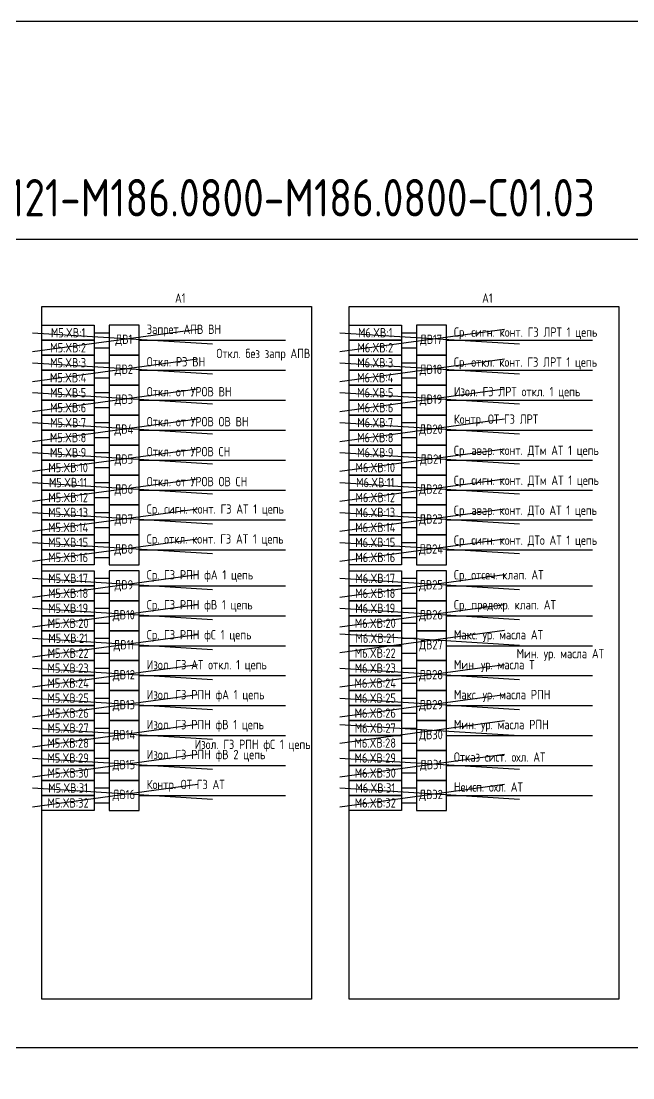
# Model space of a CAD drawing. Header units: millimetres. Extents: x -1117 to 6417, y -90 to 586.
# Drawn here: x -728.5 to -565.2, y 303.8 to 586 of the extents above; entities that cross this region are included whole.
import ezdxf

# ---------------------------------------------------------------- set-up
doc = ezdxf.new("R2010")
doc.units = ezdxf.units.MM
doc.styles.add('Gost_type_A', font='GOST_A.TTF')

msp = doc.modelspace()

# ---------------------------------------------------------------- linework, layer by layer
at = {"color": 6}
for p, q in [((-725.4, 497.77), (-681.4, 503.77)), ((-725.4, 502.77), (-677.4, 499.77)), ((-643.4, 497.77), (-599.4, 503.77)), ((-643.4, 502.77), (-595.4, 499.77)), ((-725.4, 489.77), (-681.4, 495.77)), ((-725.4, 494.77), (-677.4, 491.77)), ((-643.4, 489.77), (-599.4, 495.77)), ((-643.4, 494.77), (-595.4, 491.77)), ((-725.4, 481.77), (-681.4, 487.77)), ((-725.4, 486.77), (-677.4, 483.77)), ((-643.4, 481.77), (-599.4, 487.77)), ((-643.4, 486.77), (-595.4, 483.77)), ((-725.4, 473.77), (-681.4, 479.77)), ((-725.4, 478.77), (-677.4, 475.77)), ((-643.4, 473.77), (-599.4, 479.77)), ((-643.4, 478.77), (-595.4, 475.77)), ((-725.4, 465.77), (-681.4, 471.77)), ((-643.4, 465.77), (-599.4, 471.77)), ((-725.4, 470.77), (-677.4, 467.77)), ((-643.4, 470.77), (-595.4, 467.77)), ((-725.4, 457.77), (-681.4, 463.77)), ((-643.4, 457.77), (-599.4, 463.77)), ((-725.4, 462.77), (-677.4, 459.77)), ((-643.4, 462.77), (-595.4, 459.77)), ((-725.4, 449.77), (-681.4, 455.77)), ((-725.4, 454.77), (-677.4, 451.77)), ((-643.4, 449.77), (-599.4, 455.77)), ((-643.4, 454.77), (-595.4, 451.77)), ((-725.4, 441.77), (-681.4, 447.77)), ((-725.4, 446.77), (-677.4, 443.77)), ((-643.4, 441.77), (-599.4, 447.77)), ((-643.4, 446.77), (-595.4, 443.77)), ((-725.4, 432.19), (-681.4, 438.19)), ((-643.4, 432.19), (-599.4, 438.19)), ((-725.4, 437.19), (-677.4, 434.19)), ((-643.4, 437.19), (-595.4, 434.19)), ((-725.4, 424.19), (-681.4, 430.19)), ((-725.4, 429.19), (-677.4, 426.19)), ((-643.4, 424.19), (-599.4, 430.19)), ((-643.4, 429.19), (-595.4, 426.19)), ((-725.4, 416.19), (-681.4, 422.19)), ((-725.4, 421.19), (-677.4, 418.19)), ((-643.4, 417.35), (-599.4, 423.35)), ((-643.4, 422.35), (-595.4, 419.35)), ((-725.4, 408.19), (-681.4, 414.19)), ((-725.4, 413.19), (-677.4, 410.19)), ((-643.4, 408.19), (-599.4, 414.19)), ((-643.4, 413.19), (-595.4, 410.19)), ((-725.4, 400.19), (-681.4, 406.19)), ((-725.4, 405.19), (-677.4, 402.19)), ((-643.4, 400.19), (-599.4, 406.19)), ((-643.4, 405.19), (-595.4, 402.19)), ((-725.4, 392.19), (-681.4, 398.19)), ((-643.4, 393.17), (-599.4, 399.17)), ((-643.4, 398.17), (-595.4, 395.17)), ((-725.4, 397.19), (-677.4, 394.19)), ((-725.4, 384.19), (-681.4, 390.19)), ((-643.4, 384.19), (-599.4, 390.19)), ((-725.4, 389.19), (-677.4, 386.19)), ((-643.4, 389.19), (-595.4, 386.19)), ((-725.4, 376.19), (-681.4, 382.19)), ((-725.4, 381.19), (-677.4, 378.19)), ((-643.4, 376.19), (-599.4, 382.19)), ((-643.4, 381.19), (-595.4, 378.19))]:
    msp.add_line(p, q, dxfattribs=at)
for p, q in [((-708.93, 502.77), (-704.93, 502.77)), ((-626.93, 502.77), (-622.93, 502.77)), ((-696.93, 500.77), (-657.93, 500.77)), ((-614.93, 500.77), (-575.93, 500.77)), ((-708.93, 498.77), (-704.93, 498.77)), ((-626.93, 498.77), (-622.93, 498.77)), ((-708.93, 494.77), (-704.93, 494.77)), ((-626.93, 494.77), (-622.93, 494.77)), ((-696.93, 492.77), (-657.93, 492.77)), ((-614.93, 492.77), (-575.93, 492.77)), ((-708.93, 490.77), (-704.93, 490.77)), ((-626.93, 490.77), (-622.93, 490.77)), ((-708.93, 486.77), (-704.93, 486.77)), ((-626.93, 486.77), (-622.93, 486.77)), ((-708.93, 482.77), (-704.93, 482.77)), ((-696.93, 484.77), (-657.93, 484.77)), ((-626.93, 482.77), (-622.93, 482.77)), ((-614.93, 484.77), (-575.93, 484.77)), ((-708.93, 478.77), (-704.93, 478.77)), ((-626.93, 478.77), (-622.93, 478.77)), ((-708.93, 474.77), (-704.93, 474.77)), ((-696.93, 476.77), (-657.93, 476.77)), ((-626.93, 474.77), (-622.93, 474.77)), ((-614.93, 476.77), (-575.93, 476.77)), ((-708.93, 470.77), (-704.93, 470.77)), ((-696.93, 468.77), (-657.93, 468.77)), ((-626.93, 470.77), (-622.93, 470.77)), ((-614.93, 468.77), (-575.93, 468.77)), ((-708.93, 466.77), (-704.93, 466.77)), ((-626.93, 466.77), (-622.93, 466.77)), ((-708.93, 462.77), (-704.93, 462.77)), ((-696.93, 460.77), (-657.93, 460.77)), ((-626.93, 462.77), (-622.93, 462.77)), ((-614.93, 460.77), (-575.93, 460.77)), ((-708.93, 458.77), (-704.93, 458.77)), ((-626.93, 458.77), (-622.93, 458.77)), ((-708.93, 454.77), (-704.93, 454.77)), ((-626.93, 454.77), (-622.93, 454.77)), ((-696.93, 452.77), (-657.93, 452.77)), ((-614.93, 452.77), (-575.93, 452.77)), ((-708.93, 450.77), (-704.93, 450.77)), ((-626.93, 450.77), (-622.93, 450.77)), ((-708.93, 446.77), (-704.93, 446.77)), ((-626.93, 446.77), (-622.93, 446.77)), ((-696.93, 444.77), (-657.93, 444.77)), ((-614.93, 444.77), (-575.93, 444.77)), ((-708.93, 442.77), (-704.93, 442.77)), ((-626.93, 442.77), (-622.93, 442.77)), ((-708.93, 437.19), (-704.93, 437.19)), ((-696.93, 435.19), (-657.93, 435.19)), ((-626.93, 437.19), (-622.93, 437.19)), ((-614.93, 435.19), (-575.93, 435.19)), ((-708.93, 433.19), (-704.93, 433.19)), ((-626.93, 433.19), (-622.93, 433.19)), ((-708.93, 429.19), (-704.93, 429.19)), ((-626.93, 429.19), (-622.93, 429.19)), ((-696.93, 427.19), (-657.93, 427.19)), ((-614.93, 427.19), (-575.93, 427.19)), ((-708.93, 425.19), (-704.93, 425.19)), ((-626.93, 425.19), (-622.93, 425.19)), ((-708.93, 421.19), (-704.93, 421.19)), ((-626.93, 421.19), (-622.93, 421.19)), ((-696.93, 419.19), (-657.93, 419.19)), ((-614.93, 419.19), (-575.93, 419.19)), ((-708.93, 417.19), (-704.93, 417.19)), ((-626.93, 417.19), (-622.93, 417.19)), ((-708.93, 413.19), (-704.93, 413.19)), ((-626.93, 413.19), (-622.93, 413.19)), ((-696.93, 411.19), (-657.93, 411.19)), ((-614.93, 411.19), (-575.93, 411.19)), ((-708.93, 409.19), (-704.93, 409.19)), ((-626.93, 409.19), (-622.93, 409.19)), ((-708.93, 405.19), (-704.93, 405.19)), ((-626.93, 405.19), (-622.93, 405.19)), ((-708.93, 401.19), (-704.93, 401.19)), ((-696.93, 403.19), (-657.93, 403.19)), ((-626.93, 401.19), (-622.93, 401.19)), ((-614.93, 403.19), (-575.93, 403.19)), ((-708.93, 397.19), (-704.93, 397.19)), ((-696.93, 395.19), (-657.93, 395.19)), ((-626.93, 397.19), (-622.93, 397.19)), ((-614.93, 395.19), (-575.93, 395.19)), ((-708.93, 393.19), (-704.93, 393.19)), ((-626.93, 393.19), (-622.93, 393.19)), ((-708.93, 389.19), (-704.93, 389.19)), ((-696.93, 387.19), (-657.93, 387.19)), ((-626.93, 389.19), (-622.93, 389.19)), ((-614.93, 387.19), (-575.93, 387.19)), ((-708.93, 385.19), (-704.93, 385.19)), ((-626.93, 385.19), (-622.93, 385.19)), ((-708.93, 381.19), (-704.93, 381.19)), ((-626.93, 381.19), (-622.93, 381.19)), ((-696.93, 379.19), (-657.93, 379.19)), ((-614.93, 379.19), (-575.93, 379.19)), ((-708.93, 377.19), (-704.93, 377.19)), ((-626.93, 377.19), (-622.93, 377.19))]:
    msp.add_line(p, q)
for points in [[(-1117.42, 586), (6417.25, 586), (6417.25, -90), (-1117.42, -90)], [(-1050.11, 527.77), (148.53, 527.77), (148.53, 311.77), (-1050.11, 311.77)], [(-722.93, 509.77), (-650.93, 509.77), (-650.93, 324.77), (-722.93, 324.77)], [(-640.93, 509.77), (-568.93, 509.77), (-568.93, 324.77), (-640.93, 324.77)], [(-722.93, 504.77), (-708.93, 504.77), (-708.93, 500.77), (-722.93, 500.77)], [(-640.93, 504.77), (-626.93, 504.77), (-626.93, 500.77), (-640.93, 500.77)], [(-722.93, 500.77), (-708.93, 500.77), (-708.93, 496.77), (-722.93, 496.77)], [(-640.93, 500.77), (-626.93, 500.77), (-626.93, 496.77), (-640.93, 496.77)], [(-722.93, 496.77), (-708.93, 496.77), (-708.93, 492.77), (-722.93, 492.77)], [(-640.93, 496.77), (-626.93, 496.77), (-626.93, 492.77), (-640.93, 492.77)], [(-722.93, 492.77), (-708.93, 492.77), (-708.93, 488.77), (-722.93, 488.77)], [(-640.93, 492.77), (-626.93, 492.77), (-626.93, 488.77), (-640.93, 488.77)], [(-722.93, 488.77), (-708.93, 488.77), (-708.93, 484.77), (-722.93, 484.77)], [(-640.93, 488.77), (-626.93, 488.77), (-626.93, 484.77), (-640.93, 484.77)], [(-722.93, 484.77), (-708.93, 484.77), (-708.93, 480.77), (-722.93, 480.77)], [(-640.93, 484.77), (-626.93, 484.77), (-626.93, 480.77), (-640.93, 480.77)], [(-722.93, 480.77), (-708.93, 480.77), (-708.93, 476.77), (-722.93, 476.77)], [(-640.93, 480.77), (-626.93, 480.77), (-626.93, 476.77), (-640.93, 476.77)], [(-722.93, 476.77), (-708.93, 476.77), (-708.93, 472.77), (-722.93, 472.77)], [(-640.93, 476.77), (-626.93, 476.77), (-626.93, 472.77), (-640.93, 472.77)], [(-722.93, 472.77), (-708.93, 472.77), (-708.93, 468.77), (-722.93, 468.77)], [(-640.93, 472.77), (-626.93, 472.77), (-626.93, 468.77), (-640.93, 468.77)], [(-722.93, 468.77), (-708.93, 468.77), (-708.93, 464.77), (-722.93, 464.77)], [(-640.93, 468.77), (-626.93, 468.77), (-626.93, 464.77), (-640.93, 464.77)], [(-722.93, 464.77), (-708.93, 464.77), (-708.93, 460.77), (-722.93, 460.77)], [(-640.93, 464.77), (-626.93, 464.77), (-626.93, 460.77), (-640.93, 460.77)], [(-722.93, 460.77), (-708.93, 460.77), (-708.93, 456.77), (-722.93, 456.77)], [(-640.93, 460.77), (-626.93, 460.77), (-626.93, 456.77), (-640.93, 456.77)], [(-722.93, 456.77), (-708.93, 456.77), (-708.93, 452.77), (-722.93, 452.77)], [(-640.93, 456.77), (-626.93, 456.77), (-626.93, 452.77), (-640.93, 452.77)], [(-722.93, 452.77), (-708.93, 452.77), (-708.93, 448.77), (-722.93, 448.77)], [(-640.93, 452.77), (-626.93, 452.77), (-626.93, 448.77), (-640.93, 448.77)], [(-722.93, 448.77), (-708.93, 448.77), (-708.93, 444.77), (-722.93, 444.77)], [(-640.93, 448.77), (-626.93, 448.77), (-626.93, 444.77), (-640.93, 444.77)], [(-722.93, 444.77), (-708.93, 444.77), (-708.93, 440.77), (-722.93, 440.77)], [(-640.93, 444.77), (-626.93, 444.77), (-626.93, 440.77), (-640.93, 440.77)], [(-722.93, 439.19), (-708.93, 439.19), (-708.93, 435.19), (-722.93, 435.19)], [(-640.93, 439.19), (-626.93, 439.19), (-626.93, 435.19), (-640.93, 435.19)], [(-722.93, 435.19), (-708.93, 435.19), (-708.93, 431.19), (-722.93, 431.19)], [(-640.93, 435.19), (-626.93, 435.19), (-626.93, 431.19), (-640.93, 431.19)], [(-722.93, 431.19), (-708.93, 431.19), (-708.93, 427.19), (-722.93, 427.19)], [(-640.93, 431.19), (-626.93, 431.19), (-626.93, 427.19), (-640.93, 427.19)], [(-722.93, 427.19), (-708.93, 427.19), (-708.93, 423.19), (-722.93, 423.19)], [(-640.93, 427.19), (-626.93, 427.19), (-626.93, 423.19), (-640.93, 423.19)], [(-722.93, 423.19), (-708.93, 423.19), (-708.93, 419.19), (-722.93, 419.19)], [(-640.93, 423.19), (-626.93, 423.19), (-626.93, 419.19), (-640.93, 419.19)], [(-722.93, 419.19), (-708.93, 419.19), (-708.93, 415.19), (-722.93, 415.19)], [(-640.93, 419.19), (-626.93, 419.19), (-626.93, 415.19), (-640.93, 415.19)], [(-722.93, 415.19), (-708.93, 415.19), (-708.93, 411.19), (-722.93, 411.19)], [(-640.93, 415.19), (-626.93, 415.19), (-626.93, 411.19), (-640.93, 411.19)], [(-722.93, 411.19), (-708.93, 411.19), (-708.93, 407.19), (-722.93, 407.19)], [(-640.93, 411.19), (-626.93, 411.19), (-626.93, 407.19), (-640.93, 407.19)], [(-722.93, 407.19), (-708.93, 407.19), (-708.93, 403.19), (-722.93, 403.19)], [(-640.93, 407.19), (-626.93, 407.19), (-626.93, 403.19), (-640.93, 403.19)], [(-722.93, 403.19), (-708.93, 403.19), (-708.93, 399.19), (-722.93, 399.19)], [(-640.93, 403.19), (-626.93, 403.19), (-626.93, 399.19), (-640.93, 399.19)], [(-722.93, 399.19), (-708.93, 399.19), (-708.93, 395.19), (-722.93, 395.19)], [(-640.93, 399.19), (-626.93, 399.19), (-626.93, 395.19), (-640.93, 395.19)], [(-722.93, 395.19), (-708.93, 395.19), (-708.93, 391.19), (-722.93, 391.19)], [(-640.93, 395.19), (-626.93, 395.19), (-626.93, 391.19), (-640.93, 391.19)], [(-722.93, 391.19), (-708.93, 391.19), (-708.93, 387.19), (-722.93, 387.19)], [(-640.93, 391.19), (-626.93, 391.19), (-626.93, 387.19), (-640.93, 387.19)], [(-722.93, 387.19), (-708.93, 387.19), (-708.93, 383.19), (-722.93, 383.19)], [(-640.93, 387.19), (-626.93, 387.19), (-626.93, 383.19), (-640.93, 383.19)], [(-722.93, 383.19), (-708.93, 383.19), (-708.93, 379.19), (-722.93, 379.19)], [(-640.93, 383.19), (-626.93, 383.19), (-626.93, 379.19), (-640.93, 379.19)], [(-722.93, 379.19), (-708.93, 379.19), (-708.93, 375.19), (-722.93, 375.19)], [(-640.93, 379.19), (-626.93, 379.19), (-626.93, 375.19), (-640.93, 375.19)]]:
    msp.add_lwpolyline(points, close=True)
at = {"ltscale": 4}
for points in [[(-704.93, 496.77), (-696.93, 496.77), (-696.93, 504.77), (-704.93, 504.77)], [(-622.93, 496.77), (-614.93, 496.77), (-614.93, 504.77), (-622.93, 504.77)], [(-704.93, 488.77), (-696.93, 488.77), (-696.93, 496.77), (-704.93, 496.77)], [(-622.93, 488.77), (-614.93, 488.77), (-614.93, 496.77), (-622.93, 496.77)], [(-704.93, 480.77), (-696.93, 480.77), (-696.93, 488.77), (-704.93, 488.77)], [(-622.93, 480.77), (-614.93, 480.77), (-614.93, 488.77), (-622.93, 488.77)], [(-704.93, 472.77), (-696.93, 472.77), (-696.93, 480.77), (-704.93, 480.77)], [(-622.93, 472.77), (-614.93, 472.77), (-614.93, 480.77), (-622.93, 480.77)], [(-704.93, 464.77), (-696.93, 464.77), (-696.93, 472.77), (-704.93, 472.77)], [(-622.93, 464.77), (-614.93, 464.77), (-614.93, 472.77), (-622.93, 472.77)], [(-704.93, 456.77), (-696.93, 456.77), (-696.93, 464.77), (-704.93, 464.77)], [(-622.93, 456.77), (-614.93, 456.77), (-614.93, 464.77), (-622.93, 464.77)], [(-704.93, 448.77), (-696.93, 448.77), (-696.93, 456.77), (-704.93, 456.77)], [(-622.93, 448.77), (-614.93, 448.77), (-614.93, 456.77), (-622.93, 456.77)], [(-704.93, 440.77), (-696.93, 440.77), (-696.93, 448.77), (-704.93, 448.77)], [(-622.93, 440.77), (-614.93, 440.77), (-614.93, 448.77), (-622.93, 448.77)], [(-704.93, 431.19), (-696.93, 431.19), (-696.93, 439.19), (-704.93, 439.19)], [(-622.93, 431.19), (-614.93, 431.19), (-614.93, 439.19), (-622.93, 439.19)], [(-704.93, 423.19), (-696.93, 423.19), (-696.93, 431.19), (-704.93, 431.19)], [(-622.93, 423.19), (-614.93, 423.19), (-614.93, 431.19), (-622.93, 431.19)], [(-704.93, 415.19), (-696.93, 415.19), (-696.93, 423.19), (-704.93, 423.19)], [(-622.93, 415.19), (-614.93, 415.19), (-614.93, 423.19), (-622.93, 423.19)], [(-704.93, 407.19), (-696.93, 407.19), (-696.93, 415.19), (-704.93, 415.19)], [(-622.93, 407.19), (-614.93, 407.19), (-614.93, 415.19), (-622.93, 415.19)], [(-704.93, 399.19), (-696.93, 399.19), (-696.93, 407.19), (-704.93, 407.19)], [(-622.93, 399.19), (-614.93, 399.19), (-614.93, 407.19), (-622.93, 407.19)], [(-704.93, 391.19), (-696.93, 391.19), (-696.93, 399.19), (-704.93, 399.19)], [(-622.93, 391.19), (-614.93, 391.19), (-614.93, 399.19), (-622.93, 399.19)], [(-704.93, 383.19), (-696.93, 383.19), (-696.93, 391.19), (-704.93, 391.19)], [(-622.93, 383.19), (-614.93, 383.19), (-614.93, 391.19), (-622.93, 391.19)], [(-704.93, 375.19), (-696.93, 375.19), (-696.93, 383.19), (-704.93, 383.19)], [(-622.93, 375.19), (-614.93, 375.19), (-614.93, 383.19), (-622.93, 383.19)]]:
    msp.add_lwpolyline(points, close=True, dxfattribs=at)

# ---------------------------------------------------------------- texts
at = {"attachment_point": 8, "line_spacing_factor": 0.9, "style": 'Gost_type_A'}
for s, insert, char_height, width in [('ЮНИТ-М519-ДЗТ-Р102-К103-К103-К103-В101-В101-В101-В101-В121-М186.0800-М186.0800-С01.03', (-806.28, 531.77), 10, 401), ('A1', (-685.99, 510.77), 2.5, 73.8762), ('A1', (-603.99, 510.77), 2.5, 73.8762)]:
    msp.add_mtext(s, dxfattribs=dict(at, insert=insert, char_height=char_height, width=width))
at = {"char_height": 2.5, "style": 'Gost_type_A'}
for s, insert, width, attachment_point in [('M5.XВ:1', (-715.93, 502.77), 14, 5), ('Запрет АПВ ВН', (-694.93, 501.77), 30.8621, 7), ('M6.XВ:1', (-633.93, 502.77), 14, 5), ('Ср. сигн. конт. ГЗ ЛРТ 1 цепь', (-612.93, 501.01), 37.4583, 7), ('M5.XВ:2', (-715.93, 498.77), 14, 5), ('ДВ1', (-701.05, 500.77), 7.7588, 5), ('M6.XВ:2', (-633.93, 498.77), 14, 5), ('ДВ17', (-619.05, 500.77), 7.7588, 5), ('M5.XВ:3', (-715.93, 494.77), 14, 5), ('ДВ2', (-701.05, 492.77), 7.7588, 5), ('M6.XВ:3', (-633.93, 494.77), 14, 5), ('ДВ18', (-619.05, 492.77), 7.7588, 5), ('Ср. откл. конт. ГЗ ЛРТ 1 цепь', (-612.93, 493.01), 39.6879, 7), ('M5.XВ:4', (-715.93, 490.77), 14, 5), ('M6.XВ:4', (-633.93, 490.77), 14, 5), ('Откл. от УРОВ ВН', (-694.93, 485.77), 27.8465, 7), ('Изол. ГЗ ЛРТ откл. 1 цепь', (-612.93, 485.12), 38.4821, 7), ('M5.XВ:5', (-715.93, 486.77), 14, 5), ('ДВ3', (-701.05, 484.77), 7.7588, 5), ('M6.XВ:5', (-633.93, 486.77), 14, 5), ('ДВ19', (-619.05, 484.77), 7.7588, 5), ('M5.XВ:6', (-715.93, 482.77), 14, 5), ('M6.XВ:6', (-633.93, 482.77), 14, 5), ('M5.XВ:7', (-715.93, 478.77), 14, 5), ('Откл. от УРОВ ОВ ВН', (-694.93, 477.77), 27.8465, 7), ('M6.XВ:7', (-633.93, 478.77), 14, 5), ('Контр. ОТ ГЗ ЛРТ', (-612.93, 477.77), 27.7075, 7), ('ДВ4', (-701.05, 476.77), 7.7588, 5), ('ДВ20', (-619.05, 476.77), 7.7588, 5), ('M5.XВ:8', (-715.93, 474.77), 14, 5), ('M6.XВ:8', (-633.93, 474.77), 14, 5), ('M5.XВ:9', (-715.93, 470.77), 14, 5), ('Откл. от УРОВ СН', (-694.93, 469.77), 33.9239, 7), ('M6.XВ:9', (-633.93, 470.77), 14, 5), ('Ср. авар. конт. ДТм АТ 1 цепь', (-612.93, 469.44), 38.8304, 7), ('ДВ5', (-701.05, 468.77), 7.7588, 5), ('ДВ21', (-619.05, 468.77), 7.7588, 5), ('M5.XВ:10', (-715.93, 466.77), 14, 5), ('M6.XВ:10', (-633.93, 466.77), 14, 5), ('M5.XВ:11', (-715.93, 462.77), 14, 5), ('Откл. от УРОВ ОВ СН', (-694.93, 461.77), 37, 7), ('M6.XВ:11', (-633.93, 462.77), 14, 5), ('Ср. сигн. конт. ДТм АТ 1 цепь', (-612.93, 461.44), 39.0019, 7), ('ДВ6', (-701.05, 460.77), 7.7588, 5), ('ДВ22', (-619.05, 460.77), 7.7588, 5), ('M5.XВ:12', (-715.93, 458.77), 14, 5), ('M6.XВ:12', (-633.93, 458.77), 14, 5), ('M5.XВ:13', (-715.93, 454.77), 14, 5), ('Ср. сигн. конт. ГЗ АТ 1 цепь', (-694.93, 453.77), 44.8565, 7), ('M6.XВ:13', (-633.93, 454.77), 14, 5), ('Ср. авар. конт. ДТо АТ 1 цепь', (-612.93, 453.44), 38.4862, 7), ('M5.XВ:14', (-715.93, 450.77), 14, 5), ('ДВ7', (-701.05, 452.77), 7.7588, 5), ('M6.XВ:14', (-633.93, 450.77), 14, 5), ('ДВ23', (-619.05, 452.77), 7.7588, 5), ('Ср. откл. конт. ГЗ АТ 1 цепь', (-694.93, 445.77), 43.1126, 7), ('M5.XВ:15', (-715.93, 446.77), 14, 5), ('ДВ8', (-701.05, 444.77), 7.7588, 5), ('M6.XВ:15', (-633.93, 446.77), 14, 5), ('ДВ24', (-619.05, 444.77), 7.7588, 5), ('Ср. сигн. конт. ДТо АТ 1 цепь', (-612.93, 445.44), 37.8001, 7), ('M5.XВ:16', (-715.93, 442.77), 14, 5), ('M6.XВ:16', (-633.93, 442.77), 14, 5), ('M5.XВ:17', (-715.93, 437.19), 14, 5), ('Ср. ГЗ РПН фА 1 цепь', (-694.93, 436.19), 46.288, 7), ('M6.XВ:17', (-633.93, 437.19), 14, 5), ('Ср. отсеч. клап. АТ', (-612.93, 436.19), 27.8465, 7), ('ДВ9', (-701.05, 435.19), 7.7588, 5), ('ДВ25', (-619.05, 435.19), 7.7588, 5), ('M5.XВ:18', (-715.93, 433.19), 14, 5), ('M6.XВ:18', (-633.93, 433.19), 14, 5), ('M5.XВ:19', (-715.93, 429.19), 14, 5), ('Ср. ГЗ РПН фВ 1 цепь', (-694.93, 428.19), 46.0438, 7), ('M6.XВ:19', (-633.93, 429.19), 14, 5), ('Ср. предохр. клап. АТ', (-612.93, 428.19), 31.1827, 7), ('M5.XВ:20', (-715.93, 425.19), 14, 5), ('ДВ10', (-701.05, 427.19), 7.7588, 5), ('M6.XВ:20', (-633.93, 425.19), 14, 5), ('ДВ26', (-619.05, 427.19), 7.7588, 5), ('Ср. ГЗ РПН фС 1 цепь', (-694.93, 420.19), 43.2348, 7), ('Макс. ур. масла АТ', (-612.93, 420.19), 33.0751, 7), ('M5.XВ:21', (-715.93, 421.19), 14, 5), ('ДВ11', (-701.05, 419.19), 7.7588, 5), ('M6.XВ:21', (-633.93, 421.19), 14, 5), ('ДВ27', (-619.05, 419.19), 7.7588, 5), ('M5.XВ:22', (-715.93, 417.19), 14, 5), ('M6.XВ:22', (-633.93, 417.19), 14, 5), ('Изол. ГЗ АТ откл. 1 цепь', (-694.93, 412.19), 37.4344, 7), ('M5.XВ:23', (-715.93, 413.19), 14, 5), ('ДВ12', (-701.05, 411.19), 7.7588, 5), ('M6.XВ:23', (-633.93, 413.19), 14, 5), ('ДВ28', (-619.05, 411.19), 7.7588, 5), ('M5.XВ:24', (-715.93, 409.19), 14, 5), ('M6.XВ:24', (-633.93, 409.19), 14, 5), ('M5.XВ:25', (-715.93, 405.19), 14, 5), ('Изол. ГЗ РПН фА 1 цепь', (-694.93, 404.19), 39.3936, 7), ('M6.XВ:25', (-633.93, 405.19), 14, 5), ('Макс. ур. масла РПН', (-612.93, 404.19), 33.0751, 7), ('ДВ13', (-701.05, 403.19), 7.7588, 5), ('ДВ29', (-619.05, 403.19), 7.7588, 5), ('M5.XВ:26', (-715.93, 401.19), 14, 5), ('M6.XВ:26', (-633.93, 401.19), 14, 5), ('M5.XВ:27', (-715.93, 397.19), 14, 5), ('Изол. ГЗ РПН фВ 1 цепь', (-694.93, 396.19), 38.434, 7), ('M6.XВ:27', (-633.93, 397.19), 14, 5), ('Мин. ур. масла РПН', (-612.93, 396.19), 33.0751, 7), ('ДВ14', (-701.05, 395.19), 7.7588, 5), ('ДВ30', (-619.05, 395.19), 7.7588, 5), ('M5.XВ:28', (-715.93, 393.19), 14, 5), ('M6.XВ:28', (-633.93, 393.19), 14, 5), ('M5.XВ:29', (-715.93, 389.19), 14, 5), ('M6.XВ:29', (-633.93, 389.19), 14, 5), ('Отказ сист. охл. АТ', (-612.93, 388.19), 42.639, 7), ('ДВ15', (-701.05, 387.19), 7.7588, 5), ('ДВ31', (-619.05, 387.19), 7.7588, 5), ('M5.XВ:30', (-715.93, 385.19), 14, 5), ('M6.XВ:30', (-633.93, 385.19), 14, 5), ('M5.XВ:31', (-715.93, 381.19), 14, 5), ('Контр. ОТ ГЗ АТ', (-694.93, 380.19), 41.6473, 7), ('M6.XВ:31', (-633.93, 381.19), 14, 5), ('Неисп. охл. АТ', (-612.93, 380.19), 40.9275, 7), ('M5.XВ:32', (-715.93, 377.19), 14, 5), ('ДВ16', (-701.05, 379.19), 7.7588, 5), ('M6.XВ:32', (-633.93, 377.19), 14, 5), ('ДВ32', (-619.05, 379.19), 7.7588, 5)]:
    msp.add_mtext(s, dxfattribs=dict(at, insert=insert, width=width, attachment_point=attachment_point))
at = {"color": 5, "char_height": 2.5, "attachment_point": 7, "style": 'Gost_type_A'}
for s, insert, width in [('Откл. без запр АПВ', (-676.34, 495.31), 34), ('Мин. ур. масла АТ', (-596.19, 415.15), 33.0751), ('Изол. ГЗ РПН фС 1 цепь', (-682.15, 390.9), 44.8565)]:
    msp.add_mtext(s, dxfattribs=dict(at, insert=insert, width=width))
at = {"color": 1, "char_height": 2.5, "attachment_point": 7, "style": 'Gost_type_A'}
for s, insert, width in [('Откл. РЗ ВН', (-694.93, 493.77), 38.5025), ('Мин. ур. масла Т', (-612.93, 412.19), 33.0751), ('Изол. ГЗ РПН фВ 2 цепь', (-694.93, 388.19), 44.8565)]:
    msp.add_mtext(s, dxfattribs=dict(at, insert=insert, width=width))

doc.saveas('drawing.dxf')
